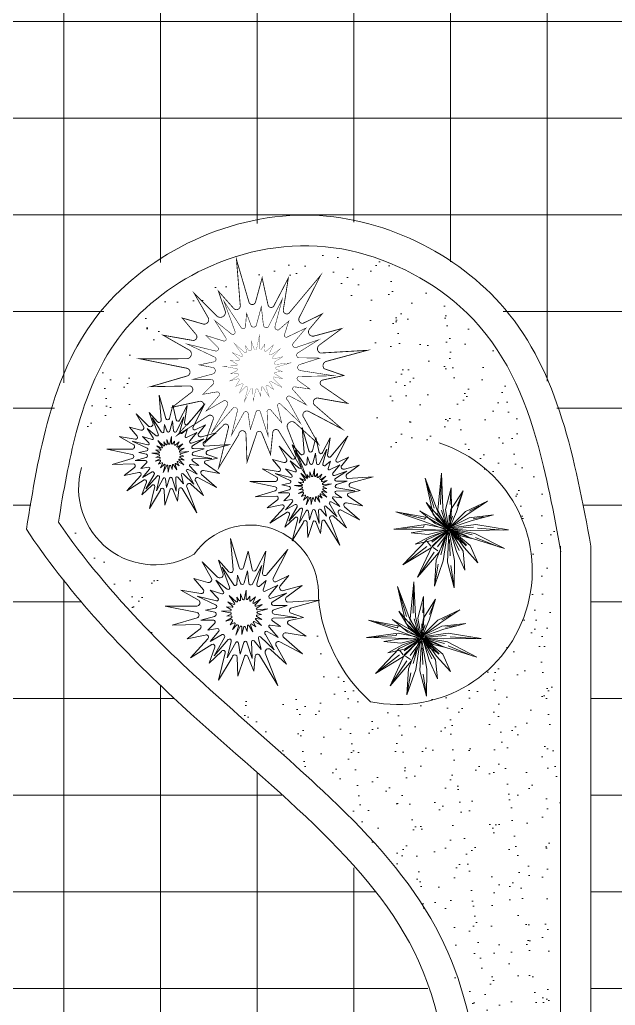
# Model space of a CAD drawing. Extents: x -454308 to 890911, y -14103 to 1343694.
# Drawn here: x 205949.5 to 206008.2, y 658678.3 to 658775.4 of the extents above; entities that cross this region are included whole.
import ezdxf

# ---------------------------------------------------------------- set-up
doc = ezdxf.new("R2010")
doc.units = 0
doc.header["$MEASUREMENT"] = 0
for name, color, linetype, lineweight in [('AR_Vegetacion', 105, 'Continuous', 5), ('textura', 250, 'Continuous', 13), ('Vegetacion_', 105, 'Continuous', 5)]:
    doc.layers.add(name, color=color, linetype=linetype, lineweight=lineweight)

# ---------------------------------------------------------------- blocks, each defined once
blk = doc.blocks.new('AGAVE AMERICANO')
at = {"layer": 'Vegetacion_', "color": 5}
for points, const_width in [([(0.549, 1.817), (0.138, 1.259), (0.138, 1.259), (0.138, 1.259, -0.743391), (0.042, 1.293), (0.075, 1.685), (-0.157, 1.319, -0.736791), (-0.248, 1.344), (-0.31, 1.822), (-0.407, 1.329, -0.835633), (-0.515, 1.331), (-0.768, 2.033), (-0.681, 1.3, -0.586339), (-0.767, 1.237), (-0.997, 1.477), (-0.893, 1.19, -0.770051), (-1.002, 1.114), (-1.362, 1.368), (-1.122, 1.006, -0.592372), (-1.181, 0.895), (-1.854, 1.187), (-1.313, 0.806, -0.557989), (-1.32, 0.686), (-1.644, 0.692), (-1.357, 0.511, -0.653393), (-1.369, 0.427), (-1.848, 0.304), (-1.389, 0.223, -0.773349), (-1.379, 0.1), (-1.905, -0.101), (-1.324, -0.022, -0.838083), (-1.286, -0.141), (-1.642, -0.45), (-1.185, -0.263, -0.795591), (-1.101, -0.381), (-1.627, -0.98), (-0.989, -0.47, -0.76119), (-0.91, -0.527), (-0.994, -0.858), (-0.751, -0.59, -0.852175), (-0.678, -0.638), (-0.69, -1.094), (-0.525, -0.69, -1.02007), (-0.423, -0.734), (-0.306, -1.334), (-0.235, -0.69, -0.883943), (-0.144, -0.689), (0.028, -1.039), (0.033, -0.651, -0.650401), (0.119, -0.614), (0.476, -1.075), (0.251, -0.525, -0.785939), (0.337, -0.463), (0.698, -0.691), (0.497, -0.37, -0.653937), (0.555, -0.285), (1.127, -0.507), (0.648, -0.154, -0.747964), (0.689, -0.041), (1.427, -0.154), (0.748, 0.096, -0.677363), (0.744, 0.235), (1.217, 0.315), (0.758, 0.397, -0.634471), (0.731, 0.497), (1.029, 0.669), (0.693, 0.693, -0.600399), (0.644, 0.806), (0.983, 1.092), (0.537, 0.885, -0.693073), (0.43, 0.991), (0.644, 1.256), (0.329, 1.086, -0.764911), (0.25, 1.17)], 0.0128), ([(0.819, 0.314), (0.364, 0.364), (0.364, 0.364), (0.364, 0.364, -0.743391), (0.352, 0.431), (0.587, 0.541), (0.302, 0.553, -0.736791), (0.286, 0.613), (0.539, 0.806), (0.225, 0.699, -0.835633), (0.19, 0.762), (0.508, 1.137), (0.118, 0.846, -0.586339), (0.054, 0.874), (0.115, 1.085), (-0.015, 0.931, -0.770051), (-0.094, 0.968), (-0.068, 1.258), (-0.196, 1.001, -0.592372), (-0.278, 0.998), (-0.334, 1.479), (-0.373, 1.044, -0.557989), (-0.444, 1.009), (-0.548, 1.196), (-0.556, 0.972, -0.653393), (-0.608, 0.951), (-0.837, 1.185), (-0.731, 0.895, -0.773349), (-0.798, 0.849), (-1.087, 1.083), (-0.85, 0.777, -0.838083), (-0.905, 0.716), (-1.2, 0.818), (-0.942, 0.618, -0.795591), (-0.982, 0.531), (-1.497, 0.634), (-0.995, 0.438, -0.76119), (-1.002, 0.374), (-1.219, 0.313), (-0.986, 0.263, -0.852175), (-0.989, 0.205), (-1.253, 0.061), (-0.968, 0.1, -1.02007), (-0.96, 0.027), (-1.264, -0.238), (-0.872, -0.066, -0.883943), (-0.842, -0.117), (-0.985, -0.331), (-0.762, -0.206, -0.650401), (-0.712, -0.243), (-0.858, -0.599), (-0.618, -0.289, -0.785939), (-0.554, -0.317), (-0.565, -0.599), (-0.448, -0.378, -0.653937), (-0.38, -0.384), (-0.319, -0.784), (-0.275, -0.394, -0.747964), (-0.196, -0.38), (-0.018, -0.839), (-0.099, -0.368, -0.677363), (-0.021, -0.32), (0.182, -0.564), (0.076, -0.274, -0.634471), (0.124, -0.226), (0.321, -0.339), (0.225, -0.14, -0.600399), (0.273, -0.074), (0.548, -0.174), (0.283, 0.013, -0.693073), (0.308, 0.109), (0.53, 0.074), (0.329, 0.198, -0.764911), (0.351, 0.271)], 0.00847), ([(0.176, 0.182), (-0.017, 0.258), (-0.017, 0.258), (-0.017, 0.258, -0.743391), (-0.015, 0.288), (0.101, 0.309), (-0.023, 0.348, -0.736791), (-0.022, 0.376), (0.111, 0.431), (-0.039, 0.421, -0.835633), (-0.047, 0.453), (0.137, 0.58), (-0.069, 0.498, -0.586339), (-0.094, 0.518), (-0.042, 0.604), (-0.117, 0.551, -0.770051), (-0.148, 0.577), (-0.102, 0.701), (-0.188, 0.603, -0.592372), (-0.225, 0.612), (-0.193, 0.829), (-0.261, 0.643, -0.557989), (-0.296, 0.636), (-0.32, 0.73), (-0.35, 0.633, -0.653393), (-0.375, 0.63), (-0.448, 0.759), (-0.436, 0.62, -0.773349), (-0.471, 0.608), (-0.57, 0.744), (-0.502, 0.582, -0.838083), (-0.533, 0.562), (-0.651, 0.641), (-0.561, 0.523, -0.795591), (-0.589, 0.49), (-0.803, 0.595), (-0.606, 0.45, -0.76119), (-0.616, 0.423), (-0.719, 0.421), (-0.622, 0.372, -0.852175), (-0.63, 0.347), (-0.763, 0.315), (-0.634, 0.299, -1.02007), (-0.638, 0.266), (-0.803, 0.185), (-0.611, 0.215, -0.883943), (-0.603, 0.188), (-0.692, 0.111), (-0.579, 0.14, -0.650401), (-0.561, 0.118), (-0.667, -0.021), (-0.525, 0.087, -0.785939), (-0.501, 0.067), (-0.539, -0.056), (-0.461, 0.027, -0.653937), (-0.432, 0.017), (-0.452, -0.166), (-0.387, 0, -0.747964), (-0.351, -0.003), (-0.327, -0.225), (-0.307, -0.009, -0.677363), (-0.267, 0.003), (-0.207, -0.128), (-0.219, 0.011, -0.634471), (-0.192, 0.027), (-0.119, -0.046), (-0.138, 0.053, -0.600399), (-0.109, 0.076), (0, 0), (-0.094, 0.113, -0.693073), (-0.072, 0.152), (0.021, 0.111), (-0.052, 0.189, -0.764911), (-0.034, 0.218)], 0.00385)]:
    blk.add_lwpolyline(points, format="xyb", close=True, dxfattribs=dict(at, const_width=const_width))
blk = doc.blocks.new('COCIIZA')
at = {"layer": 'Vegetacion_', "color": 4, "linetype": 'ByBlock'}
for p, q in [((-0.184, 1.479), (0.862, 3.955)), ((0.862, 3.955), (0.135, 1.823)), ((0.862, 3.955), (0.22, 1.526)), ((0.256, 1.536), (2.03, 3.554)), ((2.03, 3.554), (0.654, 1.453)), ((2.03, 3.554), (0.667, 1.762)), ((-2.252, 3.206), (-0.652, 1.545)), ((-1.051, 1.499), (-2.252, 3.206)), ((-3.09, 2.271), (-1.048, 1.201)), ((-1.412, 1.031), (-3.09, 2.271)), ((-1.897, 2.793), (-0.881, 1.567)), ((-0.81, 2.252), (-0.193, 0.89)), ((-0.445, 0.861), (-0.81, 2.252)), ((-0.188, 1.032), (-0.095, 2.467)), ((-0.095, 2.467), (0.061, 0.98)), ((0.738, 1.253), (1.975, 2.291)), ((1.975, 2.291), (1.076, 0.985)), ((-2.623, 1.992), (-1.272, 1.149)), ((-0.018, -0.017), (-1.051, 1.499)), ((-0.881, 1.567), (-0.771, 1.596)), ((-0.652, 1.545), (0.062, -0.008)), ((0.074, 0.127), (-0.184, 1.479)), ((0.654, 1.453), (0.062, -0.008)), ((0.073, 0.172), (0.256, 1.536)), ((0.22, 1.526), (0.12, -0.047)), ((1.059, 1.03), (2.56, 1.624)), ((1.841, 2.122), (1.237, 1.362)), ((2.56, 1.624), (1.295, 0.669)), ((2.38, 1.506), (1.567, 0.976)), ((-2.23, 1.33), (-1.148, 0.792)), ((-1.31, 0.514), (-2.23, 1.33)), ((0.047, -0.081), (-1.412, 1.031)), ((-1.272, 1.149), (-1.177, 1.211)), ((-1.148, 0.792), (-0.018, -0.017)), ((-1.048, 1.201), (0.12, -0.047)), ((0.12, -0.047), (-0.445, 0.861)), ((-0.193, 0.89), (0.074, 0.127)), ((0.062, -0.008), (-0.188, 1.032)), ((0.061, 0.98), (0.073, 0.172)), ((0.062, -0.008), (1.059, 1.03)), ((0.073, 0.357), (0.08, 1.408)), ((0.12, -0.047), (0.738, 1.253)), ((0.145, 0.391), (0.484, 1.385)), ((0.209, 0.066), (0.718, 0.764)), ((1.076, 0.985), (0.288, 0.049)), ((-4.059, -0.208), (-1.621, 0.268)), ((-2.477, 0.499), (-1.28, 0.329)), ((-1.346, 0.015), (-2.477, 0.499)), ((-1.656, -0.271), (-1.672, 0.148)), ((-1.621, 0.268), (0.081, -0.038)), ((0.148, -0.069), (-1.346, 0.015)), ((0.081, -0.038), (-1.31, 0.514)), ((-1.28, 0.329), (0.047, -0.081)), ((0.122, 0.032), (1.465, -1.367)), ((1.782, -0.473), (0.122, 0.032)), ((1.9, 0.056), (0.165, 0.01)), ((0.165, 0.01), (1.881, -0.893)), ((0.182, 0.071), (0.885, 0.573)), ((1.295, 0.669), (0.251, 0.031)), ((0.251, 0.031), (1.785, -0.213)), ((0.288, 0.049), (1.82, 0.303)), ((1.82, 0.303), (3.545, -0.01)), ((3.545, -0.01), (1.9, 0.056)), ((2.821, 0.06), (2.068, 0.152)), ((-1.707, -0.39), (-4.059, -0.208)), ((-1.884, -0.119), (-3.77, -0.191)), ((-3.726, -1.539), (-1.564, -0.317)), ((-1.925, -1.305), (-0.089, -0.106)), ((-0.089, -0.106), (-1.707, -0.39)), ((-1.427, -0.839), (-1.574, -0.447)), ((-1.564, -0.317), (0.148, -0.069)), ((0.031, -0.027), (-1.53, -1.648)), ((0.008, -0.188), (-1.437, -0.968)), ((-0.501, -0.461), (-1.436, -1.2)), ((-0.268, -0.094), (-1.435, -0.083)), ((-1.355, -1.906), (0.008, -0.188)), ((-0.166, -0.233), (-1.276, -0.591)), ((-0.271, -0.655), (-0.924, -1.651)), ((0.098, -0.075), (-0.871, -2.106)), ((-0.363, -1.659), (0.13, -0.178)), ((0.079, -0.297), (-0.164, -1.701)), ((0.14, -0.128), (0.024, -1.922)), ((0.111, -0.018), (0.38, -1.088)), ((0.907, -1.302), (0.111, -0.018)), ((0.172, -0.966), (0.14, -0.128)), ((0.17, -0.041), (0.764, -0.971)), ((1.331, -1.008), (0.17, -0.041)), ((0.228, -0.316), (0.441, -1.724)), ((0.233, -0.136), (0.689, -1.875)), ((0.528, -0.921), (0.233, -0.136)), ((0.239, -1.748), (0.238, -0.187)), ((0.259, -0.179), (1.236, -1.345)), ((0.362, -0.147), (1.657, -0.945)), ((3.323, -1.056), (1.782, -0.473)), ((1.785, -0.213), (3.323, -1.056)), ((2.657, -0.76), (1.972, -0.434)), ((-1.437, -0.968), (-3.726, -1.539)), ((-1.691, -0.767), (-3.457, -1.431)), ((-3.116, -2.77), (-1.925, -1.305)), ((0.484, -1.707), (0.172, -0.966)), ((0.38, -1.088), (0.484, -1.707)), ((1.058, -1.525), (0.528, -0.921)), ((0.764, -0.971), (1.058, -1.525)), ((2.552, -3.492), (0.907, -1.302)), ((3.584, -2.565), (1.331, -1.008)), ((1.465, -1.367), (2.552, -3.492)), ((3.28, -2.37), (1.837, -1.18)), ((1.881, -0.893), (3.584, -2.565)), ((-3.116, -2.77), (-1.968, -1.634)), ((-1.53, -1.648), (-3.116, -2.77)), ((-2.022, -3.672), (-1.355, -1.906)), ((-0.871, -2.106), (-2.022, -3.672)), ((-0.666, -3.102), (-0.363, -1.659)), ((0.024, -1.922), (-0.666, -3.102)), ((0.408, -3.213), (0.239, -1.748)), ((0.689, -1.875), (0.408, -3.213)), ((2.325, -3.21), (1.333, -1.625)), ((-2.022, -3.672), (-1.292, -2.231))]:
    blk.add_line(p, q, dxfattribs=at)

msp = doc.modelspace()

# ---------------------------------------------------------------- hatches: boundary and pattern name
at = {"layer": 'textura', "linetype": 'Continuous'}
h = msp.add_hatch(dxfattribs=at)
h.set_pattern_fill('NET', color=256, scale=3, angle=180, style=0)
h.set_pattern_definition([(180, (206172.911, 658641.817), (-1e-15, -9.525), []), (270, (206172.911, 658641.817), (9.525, -2e-15), [])])
h.paths.add_polyline_path([(206025.279, 658652.87), (206025.279, 658787.688), (206078.2, 658787.688), (206078.2, 658652.87)])
h.paths.add_polyline_path([(206020.386, 658797.817), (206011.386, 658806.817), (206005.761, 658806.817), (206005.761, 658776.817), (205903.386, 658776.817), (205901.875, 658771.539), (205899.974, 658764.287), (205898.518, 658757.112), (205897.855, 658751.674), (205897.707, 658746.236), (205898.31, 658740.169), (205899.413, 658735.425), (205901.91, 658728.739), (205905.315, 658722.399), (205910.536, 658715.14), (205915.679, 658709.513), (205921.072, 658704.621), (205927.341, 658699.615), (205932.664, 658695.389), (205936.684, 658691.871), (205941.005, 658687.167), (205943.51, 658683.217), (205945.297, 658678.066), (205945.887, 658672.785), (205945.475, 658666.242), (205943.537, 658656.95), (205940.382, 658646.602), (205938.778, 658641.817), (205988.793, 658641.817), (205990.991, 658655.545), (205991.77, 658668.057), (205990.77, 658676.688), (205988.745, 658682.733), (205984.491, 658689.551), (205978.135, 658696.417), (205971.164, 658702.722), (205965.67, 658707.621), (205961.135, 658711.971), (205954.961, 658718.742), (205952.259, 658722.189), (205950.172, 658725.172), (205951.827, 658734.038), (205955.114, 658743.086), (205959.3, 658748.596), (205966.098, 658753.359), (205975.431, 658756.01), (205983.701, 658755.298), (205992.334, 658751.331), (205998.666, 658745.068), (206001.903, 658738.913), (206004.951, 658727.756), (206005.761, 658723.484), (206005.761, 658641.817), (206098.761, 658641.817), (206098.761, 658806.817), (206071.386, 658806.817), (206062.386, 658797.817)])
at = {"layer": 'Vegetacion_', "lineweight": 18}
h = msp.add_hatch(dxfattribs=at)
h.set_pattern_fill('AR-SAND', color=256, scale=0.075, angle=90, style=0)
h.set_pattern_definition([(127.5, (206172.911, 658641.817), (-3.6706, -0.120002), [0, -2.8956, 0, -3.2385, 0, -3.095625]), (97.5, (206172.911, 658641.817), (-5.37619, 3.37142), [0, -1.5621, 0, -2.60985, 0, -1.000125]), (57.5, (206172.911, 658639.474), (-0.01078, 5.932443), [0, -0.9525, 0, -3.429, 0, -4.47675]), (47.5, (206172.911, 658639.474), (-1.67197, 5.72667), [0, -0.47625, 0, -2.2479, 0, -2.57175])])
h.paths.add_polyline_path([(206002.811, 658722.937), (206002.761, 658641.817), (205991.839, 658641.817), (205994.002, 658655.44), (205994.541, 658660.678), (205994.678, 658670.285), (205991.969, 658682.797), (205986.986, 658691.235), (205978.776, 658699.934), (205971.773, 658706.215), (205968.986, 658708.701), (205973.005, 658708.391), (205975.169, 658708.462), (205977.298, 658710.057), (205978.292, 658711.759), (205978.647, 658714.063), (205979.266, 658716.287), (205981.145, 658711.683), (205984.054, 658708.175), (205989.448, 658708.161), (205996.439, 658712.088), (205999.544, 658717.705), (205999.935, 658722.236), (205998.985, 658726.131), (205996.465, 658730.065), (205992.579, 658732.952), (205988.793, 658733.657), (205986.525, 658732.127), (205984.88, 658732.807), (205984.426, 658735.64), (205985.334, 658741.42), (205983.122, 658746.576), (205981.023, 658748.956), (205978.557, 658749.47), (205971.04, 658749.495), (205966.152, 658746.866), (205963.635, 658744.279), (205961.104, 658741.086), (205961.331, 658738.197), (205960.325, 658737.187), (205958.609, 658736.497), (205956.567, 658735.023), (205954.523, 658732.364), (205953.324, 658725.862), (205963.65, 658719.905), (205963.735, 658715.71), (205962.683, 658714.675), (205953.324, 658725.862), (205956.755, 658739.615), (205962.555, 658747.495), (205980.495, 658752.887), (205986.518, 658751.151), (205996.309, 658743.178)])

# ---------------------------------------------------------------- linework, layer by layer
at = {"layer": 'textura'}
for p, q in [((206002.761, 658641.817), (206002.761, 658723.484)), ((206005.761, 658641.817), (206005.761, 658723.484))]:
    msp.add_line(p, q, dxfattribs=at)
msp.add_spline([(205950.172, 658725.172), (205957.003, 658746.008), (205977.62, 658756.103), (205997.269, 658746.885), (206005.761, 658723.484)], degree=3, dxfattribs=at)
for points, knots in [([(205953.324, 658725.862), (205953.828, 658728.935), (205954.348, 658731.919), (205956.079, 658738.44), (205957.448, 658741.747), (205961.803, 658747.242), (205964.903, 658749.585), (205972.451, 658752.902), (205976.933, 658753.536), (205985.531, 658752.003), (205989.694, 658749.928), (205996.688, 658743.705), (205998.882, 658739.259), (206001.4, 658730.525), (206002.1, 658726.777), (206002.811, 658722.937)], [0.037965, 0.037965, 0.037965, 0.037965, 0.338039, 0.338039, 0.745801, 0.745801, 1.153564, 1.153564, 1.629226, 1.629226, 2.104887, 2.104887, 2.67747, 2.67747, 3.049402, 3.049402, 3.049402, 3.049402]), ([(205953.324, 658725.862), (205955.773, 658722.295), (205958.688, 658718.831), (205967.289, 658709.861), (205973.604, 658704.787), (205983.463, 658695.541), (205987.258, 658691.504), (205992.498, 658682.525), (205993.916, 658677.685), (205995.024, 658667.71), (205994.798, 658662.522), (205993.631, 658651.972), (205992.683, 658646.605), (205991.748, 658641.296)], [1.842294, 1.842294, 1.842294, 1.842294, 2.284431, 2.284431, 3.036268, 3.036268, 3.57261, 3.57261, 4.061637, 4.061637, 4.550665, 4.550665, 5.041578, 5.041578, 5.041578, 5.041578]), ([(205950.172, 658725.172), (205954.075, 658719.254), (205967.785, 658704.27), (205996.232, 658684.031), (205991.386, 658656.528), (205988.793, 658641.817)], [1.80264, 1.80264, 1.80264, 1.80264, 2.498313, 3.681231, 5.041578, 5.041578, 5.041578, 5.041578])]:
    msp.add_open_spline(points, degree=3, knots=knots, dxfattribs=at)
at = {"layer": 'Vegetacion_'}
for centre, radius, start, end in [((205986.784, 658721.091), 13.201, 258.06782, 72.21464), ((205962.836, 658729.169), 7.52, 163.90171, 300.98615), ((205972.207, 658718.846), 6.728, 356.46974, 144.82356), ((205994.55, 658719.838), 15.691, 185.14251, 228.01683)]:
    msp.add_arc(centre, radius, start, end, dxfattribs=at)

# ---------------------------------------------------------------- block references
at = {"layer": 'AR_Vegetacion'}
for name, p, xscale, yscale, zscale, rotation in [('AGAVE AMERICANO', (205970.174, 658739.767), -6.317665219281416, 6.317665217491594, 6.317665218342104, 339.9265701661089), ('AGAVE AMERICANO', (205962.862, 658731.859), -3.43126012628254, 3.43126012802486, 3.431260128067505, 339.9265701562146), ('AGAVE AMERICANO', (205976.941, 658728.671), -3.43126012628254, 3.43126012802486, 3.431260128067505, 339.9265701562146), ('COCIIZA', (205991.615, 658725.11), 1.370343847833604, 1.37034384783351, 1.370343847833594, 35.56616707653539), ('AGAVE AMERICANO', (205969.821, 658716.111), -4.289075157853103, 4.289075160031189, 4.289075160084383, 339.9265701562151), ('COCIIZA', (205988.909, 658714.412), 1.370343847833604, 1.37034384783351, 1.370343847833594, 35.56616707653539)]:
    msp.add_blockref(name, p, dxfattribs=dict(at, xscale=xscale, yscale=yscale, zscale=zscale, rotation=rotation))

doc.saveas('drawing.dxf')
